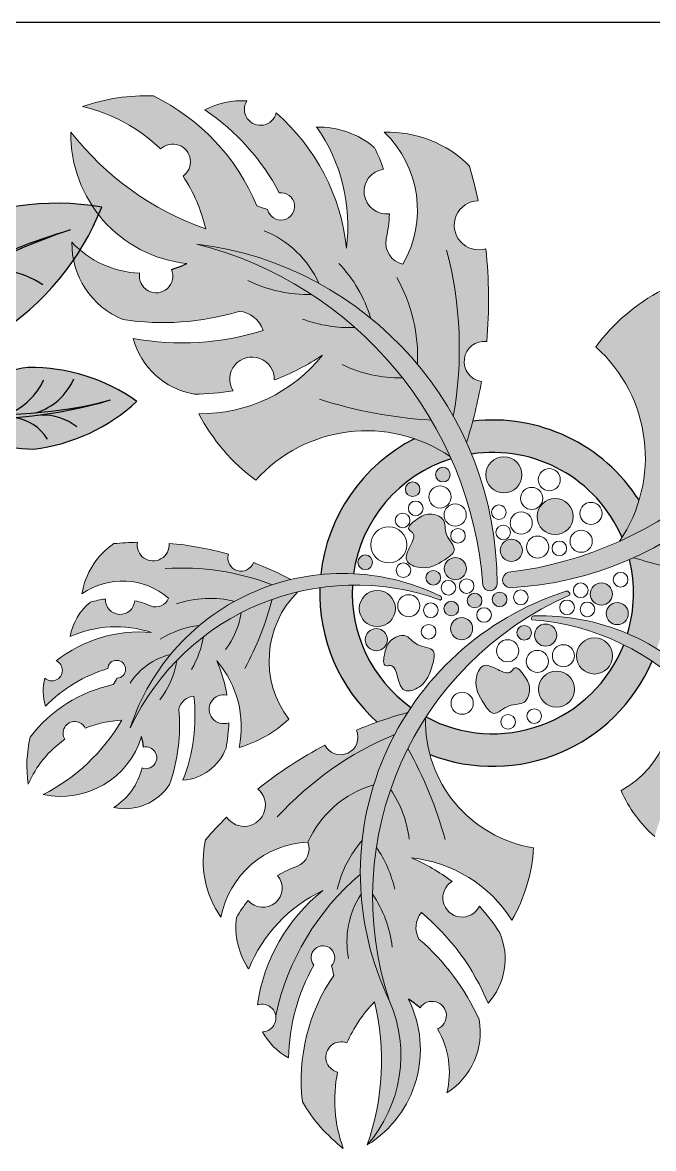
# Model space of a CAD drawing. Header units: inches. Extents: x 9636 to 21597, y -10243 to 557.
# Drawn here: x 14853.98 to 14872.78, y -8254.02 to -8220.47 of the extents above; entities that cross this region are included whole.
import ezdxf

# ---------------------------------------------------------------- set-up
doc = ezdxf.new("R2010")
doc.units = ezdxf.units.IN
doc.header["$MEASUREMENT"] = 0
doc.layers.add('estofado', color=7, linetype='Continuous', lineweight=25)
doc.layers.add('MESA', color=7, linetype='Continuous')

# ---------------------------------------------------------------- blocks, each defined once
blk = doc.blocks.new('FF')
at = {"layer": 'estofado', "ltscale": 0.1, "true_color": 0x939598}
h = blk.add_hatch(color=252, dxfattribs=at)
h.set_gradient(color1=(108, 164, 86), color2=(102, 154, 81), one_color=1, tint=0.46, name='CYLINDER')
h.paths.add_polyline_path([(14867.211, -8232.982, 0.033062), (14867.654, -8231.165, -0.981895), (14867.811, -8229.972, 0.048855), (14867.784, -8227.212, -1.138233), (14867.555, -8225.778, 0.018864), (14867.294, -8224.742, 0.208979), (14864.76, -8223.742, -0.346636), (14865.315, -8227.668, -0.42625), (14864.823, -8226.883, 0.04537), (14864.912, -8226.167, -0.994855), (14864.733, -8224.843, 0.044381), (14864.464, -8224.191, 0.18118), (14862.742, -8223.583, -0.18833), (14863.631, -8227.196, 0.191426), (14861.535, -8223.165, -1.174476), (14860.662, -8222.807, 0.140528), (14859.416, -8223.076, -0.125367), (14861.631, -8225.543, -2.245001), (14861.284, -8226.041, -0.031976), (14860.966, -8225.928, 0.181425), (14857.882, -8222.659, 0.094503), (14855.767, -8222.976, -0.138196), (14858.092, -8224.238, -1.074478), (14858.763, -8225.049, -0.088291), (14859.439, -8226.619, -0.144087), (14855.422, -8223.734, 0.388768), (14858.877, -8227.652, -0.041945), (14858.417, -8227.828, -1.340573), (14857.471, -8227.942, -0.196063), (14855.451, -8227.017, 0.307628), (14856.968, -8229.32, 0.111291), (14860.428, -8229.079, -0.314907), (14861.148, -8229.646, -0.122145), (14857.276, -8229.885, 0.291545), (14859.094, -8231.54, 0.043027), (14860.253, -8231.446, -1.339402), (14861.481, -8231.117, 0.060072), (14862.922, -8230.376, -0.231117), (14859.237, -8232.128, 0.11449), (14860.932, -8234.109, -0.376746), (14866.724, -8233.405, 0.228124), (14859.176, -8227.07, -0.2613)])
h = blk.add_hatch(color=252, dxfattribs=at)
h.set_gradient(color1=(108, 164, 86), color2=(79, 120, 63), one_color=1, tint=0.36, name='CYLINDER')
h.paths.add_polyline_path([(14876.093, -8229.633, -0.314907), (14875.525, -8230.352, -0.122145), (14875.286, -8226.48, 0.291545), (14873.632, -8228.298, 0.043027), (14873.726, -8229.457, -1.339402), (14874.054, -8230.686, 0.060072), (14874.795, -8232.127, -0.231117), (14873.043, -8228.441, 0.11449), (14871.062, -8230.137, -0.376746), (14871.766, -8235.928, 0.228124), (14878.101, -8228.381, -0.2613), (14872.189, -8236.415, 0.033062), (14874.007, -8236.859, -0.981895), (14875.199, -8237.015, 0.048855), (14877.959, -8236.989, -1.138233), (14879.393, -8236.76, 0.018864), (14880.429, -8236.498, 0.208979), (14881.43, -8233.964, -0.346636), (14877.504, -8234.519, -0.42625), (14878.289, -8234.027, 0.04537), (14879.004, -8234.117, -0.994855), (14880.329, -8233.937, 0.044381), (14880.981, -8233.668, 0.18118), (14881.589, -8231.946, -0.18833), (14877.976, -8232.836, 0.191426), (14882.007, -8230.74, -1.174476), (14882.364, -8229.867, 0.140528), (14882.095, -8228.621, -0.125367), (14879.628, -8230.835, -2.245001), (14879.131, -8230.488, -0.031976), (14879.243, -8230.17, 0.181425), (14882.513, -8227.086, 0.094503), (14882.196, -8224.971, -0.138196), (14880.934, -8227.296, -1.074478), (14880.122, -8227.967, -0.088291), (14878.552, -8228.643, -0.144087), (14881.438, -8224.627, 0.388768), (14877.52, -8228.081, -0.041945), (14877.343, -8227.621, -1.340573), (14877.229, -8226.676, -0.196063), (14878.155, -8224.655, 0.307628), (14875.852, -8226.172, 0.111291)])
h = blk.add_hatch(color=252, dxfattribs=at)
h.set_gradient(color1=(166, 115, 84), color2=(109, 75, 55), one_color=1, tint=0.32, name='INVCYLINDER')
h.paths.add_polyline_path([(14867.698, -8237.233, 0.872708), (14868.119, -8237.204, 0.378997), (14859.176, -8227.07, -0.322151)])
h = blk.add_hatch(color=252, dxfattribs=at)
h.set_gradient(color1=(166, 115, 84), color2=(109, 75, 55), one_color=1, tint=0.32, name='INVCYLINDER')
h.paths.add_polyline_path([(14878.101, -8228.381, -0.309503), (14868.458, -8236.852, 0.812635), (14868.488, -8237.311, 0.364481)])
h = blk.add_hatch(color=252, dxfattribs=at)
h.set_gradient(color1=(185, 193, 193), color2=(81, 92, 92), one_color=1, tint=0.34, name='CURVED')
h.paths.add_polyline_path([(14871.844, -8235.811, 0.06904), (14872.35, -8234.707, 0.288006), (14867.395, -8232.349, -0.011646), (14867.211, -8232.982, -0.009266), (14867.361, -8233.329, -0.341204)])
h = blk.add_hatch(color=252, dxfattribs=at)
h.set_gradient(color1=(185, 193, 193), color2=(81, 92, 92), one_color=1, tint=0.34, name='CURVED')
h.paths.add_polyline_path([(14866.753, -8233.469, 0.00155), (14866.724, -8233.405, 0.067559), (14865.661, -8232.872, 0.253608), (14862.867, -8236.918, -0.036817), (14863.844, -8236.894, -0.290631)])
h = blk.add_hatch(color=252, dxfattribs=at)
h.set_gradient(color1=(179, 165, 128), color2=(150, 134, 90), one_color=1, tint=0.47)
h.paths.add_polyline_path([(14867.798, -8233.832, -1), (14868.851, -8234.058, -1)])
h = blk.add_hatch(color=252, dxfattribs=at)
h.set_gradient(color1=(179, 165, 128), color2=(150, 134, 90), one_color=1, tint=0.47)
h.paths.add_polyline_path([(14866.293, -8233.895, 1), (14866.72, -8233.987, 1)])
h = blk.add_hatch(color=252, dxfattribs=at)
h.set_gradient(color1=(179, 165, 128), color2=(150, 134, 90), one_color=1, tint=0.47)
h.paths.add_polyline_path([(14865.392, -8234.33, 1), (14865.819, -8234.421, 1)])
h = blk.add_hatch(color=252, dxfattribs=at)
h.set_gradient(color1=(179, 165, 128), color2=(150, 134, 90), one_color=1, tint=0.47)
h.paths.add_polyline_path([(14869.326, -8235.078, 1), (14870.378, -8235.304, 1)])
h = blk.add_hatch(color=252, dxfattribs=at)
h.set_gradient(color1=(179, 165, 128), color2=(150, 134, 90), one_color=1, tint=0.47)
edge = h.paths.add_edge_path()
edge.add_spline(control_points=[(14865.535, -8236.068), (14865.457, -8236.226), (14865.298, -8236.545), (14865.982, -8236.816), (14866.422, -8236.575), (14867.008, -8236.178), (14866.519, -8235.767), (14866.624, -8235.229), (14866.083, -8235.062), (14865.773, -8235.224), (14865.382, -8235.537), (14865.716, -8235.711), (14865.613, -8235.914), (14865.535, -8236.068)], knot_values=[0, 0, 0, 0, 0.020201, 0.040881, 0.075874, 0.093984, 0.117931, 0.138882, 0.158108, 0.177537, 0.194687, 0.200618, 0.219249, 0.219249, 0.219249, 0.219249], degree=3, periodic=0)
h = blk.add_hatch(color=252, dxfattribs=at)
h.set_gradient(color1=(179, 165, 128), color2=(150, 134, 90), one_color=1, tint=0.47)
h.paths.add_polyline_path([(14868.87, -8236.265, 1), (14868.224, -8236.127, 1)])
h = blk.add_hatch(color=252, dxfattribs=at)
h.set_gradient(color1=(108, 164, 86), color2=(62, 94, 49), one_color=1, tint=0.28, name='CURVED')
h.paths.add_polyline_path([(14854.984, -8239.489, -1.174476), (14854.647, -8240.004, 0.140528), (14854.666, -8240.835, -0.125367), (14856.519, -8239.722, -2.245001), (14856.795, -8240.005, -0.031976), (14856.683, -8240.195, 0.181425), (14854.209, -8241.766, 0.094503), (14854.15, -8243.159, -0.138196), (14855.246, -8241.826, -1.074478), (14855.848, -8241.497, -0.088291), (14856.937, -8241.258, -0.144087), (14854.593, -8243.473, 0.388768), (14857.529, -8241.746, -0.041945), (14857.585, -8242.062, -1.340573), (14857.541, -8242.682, -0.196063), (14856.699, -8243.861, 0.307628), (14858.361, -8243.174, 0.111291), (14858.634, -8240.929, -0.314907), (14859.086, -8240.538, -0.122145), (14858.761, -8243.047, 0.291545), (14860.045, -8242.087, 0.043027), (14860.128, -8241.334, -1.339402), (14860.07, -8240.506, 0.060072), (14859.773, -8239.492, -0.231117), (14860.44, -8242.069, 0.11449), (14861.917, -8241.228, -0.376746), (14862.182, -8237.432, 0.228124), (14857.193, -8241.482, -0.2613), (14861.972, -8237.068, 0.033062), (14860.863, -8236.56, -0.981895), (14860.119, -8236.312, 0.048855), (14858.348, -8235.988, -1.138233), (14857.402, -8235.957, 0.018864), (14856.706, -8235.997, 0.208979), (14855.752, -8237.495, -0.346636), (14858.335, -8237.625, -0.42625), (14857.771, -8237.844, 0.04537), (14857.324, -8237.698, -0.994855), (14856.454, -8237.649, 0.044381), (14856.003, -8237.741, 0.18118), (14855.401, -8238.768, -0.18833), (14857.824, -8238.645, 0.191426)])
h = blk.add_hatch(color=252, dxfattribs=at)
h.set_gradient(color1=(179, 165, 128), color2=(150, 134, 90), one_color=1, tint=0.47)
h.paths.add_polyline_path([(14864.404, -8236.598, 1), (14863.978, -8236.507, 1)])
h = blk.add_hatch(color=252, dxfattribs=at)
h.set_gradient(color1=(179, 165, 128), color2=(150, 134, 90), one_color=1, tint=0.47)
h.paths.add_polyline_path([(14867.201, -8236.81, 1), (14866.556, -8236.671, 1)])
h = blk.add_hatch(color=252, dxfattribs=at)
h.set_gradient(color1=(185, 193, 193), color2=(81, 92, 92), one_color=1, tint=0.34, name='CURVED')
h.paths.add_polyline_path([(14872.189, -8236.415, -0.003321), (14872.065, -8236.471, -0.134103), (14872.01, -8238.678, -0.036923), (14872.882, -8239.127, 0.121396), (14873.091, -8236.667, -0.016535)])
h = blk.add_hatch(color=252, dxfattribs=at)
h.set_gradient(color1=(166, 115, 84), color2=(109, 75, 55), one_color=1, tint=0.32, name='INVCYLINDER')
h.paths.add_polyline_path([(14866.43, -8237.679, 0.529291), (14866.446, -8237.566, 0.456534), (14857.193, -8241.482, -0.387777)])
h = blk.add_hatch(color=252, dxfattribs=at)
h.set_gradient(color1=(179, 165, 128), color2=(150, 134, 90), one_color=1, tint=0.47)
h.paths.add_polyline_path([(14866.432, -8237.059, 1), (14866.005, -8236.967, 1)])
h = blk.add_hatch(color=252, dxfattribs=at)
h.set_gradient(color1=(185, 193, 193), color2=(81, 92, 92), one_color=1, tint=0.34, name='CURVED')
h.paths.add_polyline_path([(14863.811, -8237.232, 0.03292), (14862.839, -8237.307, 0.221446), (14864.551, -8241.313, -0.019377), (14865.455, -8241.028, -0.005069), (14865.553, -8240.879, -0.256969)])
h = blk.add_hatch(color=252, dxfattribs=at)
h.set_gradient(color1=(179, 165, 128), color2=(150, 134, 90), one_color=1, tint=0.47)
h.paths.add_polyline_path([(14871.551, -8237.567, 1), (14870.906, -8237.429, 1)])
h = blk.add_hatch(color=252, dxfattribs=at)
h.set_gradient(color1=(179, 165, 128), color2=(150, 134, 90), one_color=1, tint=0.47)
h.paths.add_polyline_path([(14865.079, -8238.045, 1), (14864.027, -8237.819, 1)])
h = blk.add_hatch(color=252, dxfattribs=at)
h.set_gradient(color1=(166, 115, 84), color2=(109, 75, 55), one_color=1, tint=0.32, name='INVCYLINDER')
h.paths.add_polyline_path([(14870.283, -8237.533, 0.726279), (14870.146, -8237.426, 0.000011), (14870.146, -8237.426, 0.454782), (14864.918, -8249.627, -0.387777)])
h = blk.add_hatch(color=252, dxfattribs=at)
h.set_gradient(color1=(179, 165, 128), color2=(150, 134, 90), one_color=1, tint=0.47)
h.paths.add_polyline_path([(14867.665, -8237.739, 1), (14867.238, -8237.648, 1)])
h = blk.add_hatch(color=252, dxfattribs=at)
h.set_gradient(color1=(179, 165, 128), color2=(150, 134, 90), one_color=1, tint=0.47)
h.paths.add_polyline_path([(14868.409, -8237.705, 1), (14867.983, -8237.614, 1)])
h = blk.add_hatch(color=252, dxfattribs=at)
h.set_gradient(color1=(179, 165, 128), color2=(150, 134, 90), one_color=1, tint=0.47)
h.paths.add_polyline_path([(14866.969, -8237.977, 1), (14866.542, -8237.886, 1)])
h = blk.add_hatch(color=252, dxfattribs=at)
h.set_gradient(color1=(179, 165, 128), color2=(150, 134, 90), one_color=1, tint=0.47)
h.paths.add_polyline_path([(14872.023, -8238.149, 1), (14871.377, -8238.011, 1)])
h = blk.add_hatch(color=252, dxfattribs=at)
h.set_gradient(color1=(179, 165, 128), color2=(150, 134, 90), one_color=1, tint=0.47)
h.paths.add_polyline_path([(14867.386, -8238.599, 1), (14866.74, -8238.46, 1)])
h = blk.add_hatch(color=252, dxfattribs=at)
h.set_gradient(color1=(166, 115, 84), color2=(109, 75, 55), one_color=1, tint=0.32, name='INVCYLINDER')
h.paths.add_polyline_path([(14876.023, -8245.52, 0.456534), (14869.189, -8238.154, 0.529291), (14869.157, -8238.264, -0.387777)])
h = blk.add_hatch(color=252, dxfattribs=at)
h.set_gradient(color1=(179, 165, 128), color2=(150, 134, 90), one_color=1, tint=0.47)
h.paths.add_polyline_path([(14864.847, -8238.928, 1), (14864.202, -8238.79, 1)])
h = blk.add_hatch(color=252, dxfattribs=at)
h.set_gradient(color1=(179, 165, 128), color2=(150, 134, 90), one_color=1, tint=0.47)
h.paths.add_polyline_path([(14869.142, -8238.698, 1), (14868.715, -8238.606, 1)])
h = blk.add_hatch(color=252, dxfattribs=at)
h.set_gradient(color1=(179, 165, 128), color2=(150, 134, 90), one_color=1, tint=0.47)
h.paths.add_polyline_path([(14869.89, -8238.792, 1), (14869.244, -8238.653, 1)])
h = blk.add_hatch(color=252, dxfattribs=at)
h.set_gradient(color1=(179, 165, 128), color2=(150, 134, 90), one_color=1, tint=0.47)
edge = h.paths.add_edge_path()
edge.add_spline(control_points=[(14865.158, -8239.974), (14865.203, -8240.144), (14865.296, -8240.488), (14865.987, -8240.239), (14866.158, -8239.767), (14866.334, -8239.082), (14865.696, -8239.097), (14865.419, -8238.625), (14864.903, -8238.857), (14864.777, -8239.184), (14864.692, -8239.677), (14865.057, -8239.586), (14865.115, -8239.807), (14865.158, -8239.974)], knot_values=[0, 0, 0, 0, 0.020201, 0.040881, 0.075874, 0.093984, 0.117931, 0.138882, 0.158108, 0.177537, 0.194687, 0.200618, 0.219249, 0.219249, 0.219249, 0.219249], degree=3, periodic=0)
h = blk.add_hatch(color=252, dxfattribs=at)
h.set_gradient(color1=(179, 165, 128), color2=(150, 134, 90), one_color=1, tint=0.47)
h.paths.add_polyline_path([(14871.552, -8239.456, 1), (14870.499, -8239.23, 1)])
h = blk.add_hatch(color=252, dxfattribs=at)
h.set_gradient(color1=(185, 193, 193), color2=(81, 92, 92), one_color=1, tint=0.34, name='CURVED')
h.paths.add_polyline_path([(14871.895, -8239.01, -0.449638), (14866.005, -8241.161, 0.000699), (14865.99, -8241.184, 0.072477), (14866.118, -8242.278, 0.40511), (14872.74, -8239.498, 0.032975)])
h = blk.add_hatch(color=252, dxfattribs=at)
h.set_gradient(color1=(179, 165, 128), color2=(150, 134, 90), one_color=1, tint=0.47)
edge = h.paths.add_edge_path()
edge.add_spline(control_points=[(14868.139, -8239.744), (14867.982, -8239.666), (14867.663, -8239.507), (14867.392, -8240.191), (14867.633, -8240.631), (14868.03, -8241.217), (14868.441, -8240.728), (14868.979, -8240.833), (14869.145, -8240.292), (14868.984, -8239.982), (14868.67, -8239.592), (14868.497, -8239.925), (14868.293, -8239.822), (14868.139, -8239.744)], knot_values=[0, 0, 0, 0, 0.020201, 0.040881, 0.075874, 0.093984, 0.117931, 0.138882, 0.158108, 0.177537, 0.194687, 0.200618, 0.219249, 0.219249, 0.219249, 0.219249], degree=3, periodic=0)
h = blk.add_hatch(color=252, dxfattribs=at)
h.set_gradient(color1=(108, 164, 86), color2=(154, 193, 138), one_color=1, tint=0.65, name='HEMISPHERICAL')
h.paths.add_polyline_path([(14876.563, -8241.535, -0.346636), (14878.972, -8242.475, 0.208979), (14878.716, -8240.717, 0.018864), (14878.098, -8240.396, -1.138233), (14877.223, -8240.036, 0.048855), (14875.474, -8239.605, -0.981895), (14874.694, -8239.526, 0.033062), (14873.474, -8239.535, -0.2613), (14876.023, -8245.52, 0.228124), (14873.133, -8239.781, -0.376746), (14871.819, -8243.351, 0.11449), (14872.821, -8244.724, -0.231117), (14874.486, -8242.647, 0.060072), (14873.799, -8243.451, -1.339402), (14873.407, -8244.181, 0.043027), (14873.174, -8244.903, 0.291545), (14873.951, -8246.305, -0.122145), (14874.683, -8243.883, -0.314907), (14874.936, -8244.425, 0.111291), (14874.264, -8246.585, 0.307628), (14875.498, -8247.893, -0.196063), (14875.214, -8246.472, -1.340573), (14875.428, -8245.889, -0.041945), (14875.609, -8245.623, 0.388768), (14877.578, -8248.403, -0.144087), (14876.348, -8245.421, -0.088291), (14877.243, -8246.085, -1.074478), (14877.658, -8246.633, -0.138196), (14878.111, -8248.298, 0.094503), (14878.628, -8247.003, 0.181425), (14877.015, -8244.556, -0.031976), (14876.992, -8244.337, -2.245001), (14877.359, -8244.191, -0.125367), (14878.593, -8245.966, 0.140528), (14878.951, -8245.216, -1.174476), (14878.855, -8244.608, 0.191426), (14876.611, -8242.674, -0.18833), (14878.77, -8243.78, 0.18118), (14878.642, -8242.596, 0.044381), (14878.269, -8242.327, -0.994855), (14877.455, -8242.015, 0.04537), (14876.988, -8241.965, -0.42625)])
h = blk.add_hatch(color=252, dxfattribs=at)
h.set_gradient(color1=(179, 165, 128), color2=(150, 134, 90), one_color=1, tint=0.47)
h.paths.add_polyline_path([(14870.42, -8240.446, 1), (14869.367, -8240.22, 1)])
h = blk.add_hatch(color=252, dxfattribs=at)
h.set_gradient(color1=(108, 164, 86), color2=(128, 178, 108), one_color=1, tint=0.56, name='CYLINDER')
h.paths.add_polyline_path([(14865.072, -8241.681, -0.021499), (14865.455, -8241.028, 0.033062), (14863.928, -8241.556, -0.981895), (14862.989, -8242, 0.048855), (14860.996, -8243.31, -1.138233), (14860.062, -8244.147, 0.018864), (14859.432, -8244.821, 0.208979), (14859.89, -8247.128, -0.346636), (14862.482, -8244.89, -0.218356), (14864.447, -8243.179, -0.045186), (14865.056, -8241.712, -0.00127), (14865.034, -8241.697, -0.001036)])
h = blk.add_hatch(color=252, dxfattribs=at)
h.set_gradient(color1=(108, 164, 86), color2=(128, 178, 108), one_color=1, tint=0.56, name='CYLINDER')
h.paths.add_polyline_path([(14868.563, -8247.218, 0.11449), (14869.209, -8245.061, -0.376746), (14865.99, -8241.184, 0.228124), (14864.918, -8249.627, -0.289779), (14864.251, -8253.913, 0.388768), (14865.481, -8249.573, -0.041945), (14865.824, -8249.824, -1.340573), (14866.349, -8250.457, -0.196063), (14866.622, -8252.358, 0.307628), (14867.585, -8250.179, 0.111291), (14865.791, -8247.779, -0.314907), (14865.867, -8246.991, -0.122145), (14867.851, -8249.691, 0.291545), (14868.203, -8247.597, 0.043027), (14867.592, -8246.8, -1.339402), (14866.78, -8246.061, 0.060072), (14865.568, -8245.361, -0.231117)])
h = blk.add_hatch(color=252, dxfattribs=at)
h.set_gradient(color1=(108, 164, 86), color2=(128, 178, 108), one_color=1, tint=0.56, name='CYLINDER')
h.paths.add_polyline_path([(14862.142, -8245.614, 0.04537), (14861.581, -8245.884, -0.994855), (14860.702, -8246.633, 0.044381), (14860.355, -8247.134, 0.18118), (14860.719, -8248.669, -0.18833), (14862.926, -8246.333, 0.191426), (14860.979, -8249.74, -0.461932), (14861.524, -8250.054, -0.164855), (14864.046, -8245.845, -0.076989), (14864.447, -8243.179, 0.218356), (14862.482, -8244.89, -0.42625)])
h = blk.add_hatch(color=252, dxfattribs=at)
h.set_gradient(color1=(108, 164, 86), color2=(128, 178, 108), one_color=1, tint=0.56, name='CYLINDER')
h.paths.add_polyline_path([(14862.32, -8252.63, 0.094503), (14863.539, -8254.018, -0.138196), (14863.368, -8251.739, -1.074478), (14863.644, -8250.873, -0.088291), (14864.468, -8249.648, -0.144087), (14864.251, -8253.913, 0.289779), (14864.918, -8249.627, -0.111568), (14864.046, -8245.845, 0.164855), (14861.524, -8250.054, -0.461932), (14861.128, -8250.541, 0.140528), (14861.906, -8251.32, -0.125367), (14862.662, -8248.558, -2.245001), (14863.185, -8248.578, -0.031976), (14863.253, -8248.862, 0.181425)])
at = {"layer": 'MESA', "ltscale": 0.8}
h = blk.add_hatch(color=85, dxfattribs=at)
h.dxf.hatch_style = 1
h.set_gradient(color1=(103, 159, 96), color2=(179, 207, 175), one_color=1, tint=0.75, name='INVCURVED')
h.paths.add_polyline_path([(14853.2, -8229.771, -0.199512), (14849.353, -8230.031, -0.09675), (14855.41, -8226.649, 0.086654), (14849.273, -8229.7, -0.192489), (14851.463, -8226.681, -0.158608), (14856.342, -8225.971, -0.158608)])
h = blk.add_hatch(color=85, dxfattribs=at)
h.dxf.hatch_style = 1
h.set_gradient(color1=(103, 159, 96), color2=(52, 80, 48), one_color=1, tint=0.25)
h.paths.add_polyline_path([(14855.41, -8226.649, 0.09675), (14849.353, -8230.031, -0.007527), (14849.211, -8229.98, -0.014292), (14849.273, -8229.7, -0.086654)])
h = blk.add_hatch(color=85, dxfattribs=at)
h.dxf.hatch_style = 1
h.set_gradient(color1=(103, 159, 96), color2=(179, 207, 175), one_color=1, tint=0.75, name='INVCURVED')
h.paths.add_polyline_path([(14854.152, -8230.747, 0.199512), (14851.839, -8232.04, 0.09675), (14856.597, -8231.716, -0.086654), (14851.917, -8232.261, 0.192489), (14854.311, -8233.179, 0.158608), (14857.388, -8231.757, 0.158608)])
h = blk.add_hatch(color=85, dxfattribs=at)
h.dxf.hatch_style = 1
h.set_gradient(color1=(103, 159, 96), color2=(52, 80, 48), one_color=1, tint=0.25)
h.paths.add_polyline_path([(14856.597, -8231.716, -0.09675), (14851.839, -8232.04, 0.007527), (14851.776, -8232.123, 0.014292), (14851.917, -8232.261, 0.086654)])
at = {"color": 252, "true_color": 0x939598}
blk.add_line((15113.189, -8220.47), (14456.189, -8220.47), dxfattribs=at)
at = {"layer": 'estofado', "color": 252, "lineweight": 5, "ltscale": 0.1, "true_color": 0x939598}
for centre, radius in [((14868.325, -8233.945), 0.538), ((14866.506, -8233.941), 0.218), ((14869.675, -8234.091), 0.33), ((14865.605, -8234.376), 0.218), ((14866.42, -8234.606), 0.33), ((14869.151, -8234.651), 0.33), ((14865.697, -8234.946), 0.218), ((14866.872, -8235.143), 0.33), ((14868.174, -8235.06), 0.218), ((14869.852, -8235.191), 0.538), ((14870.917, -8235.097), 0.33), ((14865.306, -8235.306), 0.218), ((14868.839, -8235.382), 0.33), ((14864.893, -8236.033), 0.538), ((14866.956, -8235.764), 0.218), ((14868.304, -8235.664), 0.218), ((14868.547, -8236.196), 0.33), ((14869.328, -8236.1), 0.33), ((14870.626, -8235.925), 0.33), ((14869.975, -8236.137), 0.218), ((14864.191, -8236.552), 0.218), ((14865.331, -8236.788), 0.218), ((14866.878, -8236.741), 0.33), ((14866.219, -8237.013), 0.218), ((14871.802, -8237.072), 0.218), ((14866.672, -8237.31), 0.218), ((14867.214, -8237.263), 0.218), ((14870.613, -8237.386), 0.218), ((14871.229, -8237.498), 0.33), ((14864.553, -8237.932), 0.538), ((14865.489, -8237.848), 0.33), ((14867.451, -8237.693), 0.218), ((14868.196, -8237.659), 0.218), ((14868.828, -8237.595), 0.218), ((14866.145, -8237.982), 0.218), ((14866.756, -8237.932), 0.218), ((14867.733, -8238.123), 0.218), ((14870.206, -8237.895), 0.218), ((14870.812, -8237.956), 0.218), ((14871.7, -8238.08), 0.33), ((14867.063, -8238.529), 0.33), ((14864.525, -8238.859), 0.33), ((14866.08, -8238.622), 0.218), ((14868.928, -8238.652), 0.218), ((14869.567, -8238.723), 0.33), ((14868.435, -8239.19), 0.33), ((14871.025, -8239.343), 0.538), ((14869.321, -8239.507), 0.33), ((14870.098, -8239.337), 0.33), ((14869.893, -8240.333), 0.538), ((14867.08, -8240.752), 0.33), ((14869.226, -8241.136), 0.218), ((14868.449, -8241.306), 0.218)]:
    blk.add_circle(centre, radius, dxfattribs=at)
for centre, radius, start, end in [((14857.655, -8228.363), 5.709, 87.7165, 109.3109), ((14855.067, -8228.403), 6.397, 22.7571, 63.8893), ((14860.509, -8225.114), 2.312, 86.2017, 118.1987), ((14861.07, -8223.056), 0.478, 148.5589, 346.9089), ((14854.69, -8227.733), 4.878, 45.771, 77.2439), ((14855.682, -8228.657), 6.715, 27.6215, 56.2045), ((14857.512, -8227.817), 6.151, 5.802, 49.1492), ((14862.333, -8218.353), 8.758, 217.908, 250.7046), ((14859.288, -8223.807), 3.867, 178.9144, 263.8924), ((14862.791, -8226.185), 2.602, 50.0111, 91.089), ((14858.561, -8226.528), 5.114, 352.5034, 35.1659), ((14864.882, -8227.14), 3.401, 44.8387, 92.0536), ((14862.546, -8226.057), 3.203, 329.8076, 46.2802), ((14858.457, -8224.619), 0.528, 305.4631, 133.6877), ((14860.934, -8226.031), 3.981, 17.3768, 27.5414), ((14853.705, -8228.727), 14.161, 12.0192, 16.3421), ((14854.69, -8227.733), 4.878, 13.1974, 33.3798), ((14864.826, -8225.504), 0.668, 98.0066, 277.4156), ((14861.681, -8225.948), 0.408, 193.0968, 97.0575), ((14867.577, -8226.51), 0.732, 91.6823, 286.478), ((14862.001, -8223.499), 2.641, 246.9144, 254.2403), ((14860.934, -8226.031), 3.981, 347.1712, 358.0454), ((14860.07, -8229.463), 3.001, 24.0369, 68.2831), ((14857.596, -8225.002), 2.943, 223.2008, 267.5723), ((14857.904, -8227.052), 2.453, 179.1783, 247.5757), ((14865.446, -8227.039), 0.642, 168.9111, 258.2592), ((14855.567, -8230.18), 11.429, 349.8214, 14.85), ((14853.705, -8228.727), 14.161, 354.9534, 6.1411), ((14857.961, -8228.026), 0.497, 170.325, 23.4407), ((14860.528, -8230.413), 3.99, 16.5863, 43.9204), ((14862.499, -8224.473), 4.102, 243.8381, 271.3125), ((14860.936, -8230.434), 4.818, 357.3902, 29.4495), ((14875.706, -8233.557), 5.768, 117.5038, 143.6292), ((14858.163, -8221.523), 7.888, 261.2888, 286.6902), ((14860.382, -8229.877), 0.8, 16.7747, 86.693), ((14863.767, -8225.311), 4.251, 250.2095, 271.6077), ((14858.73, -8221.958), 8.059, 259.6013, 287.457), ((14859.483, -8229.286), 2.287, 195.1879, 260.2031), ((14867.743, -8230.57), 0.601, 83.5666, 261.473), ((14868.117, -8233.433), 4.421, 325.6423, 48.2171), ((14859.285, -8227.479), 4.65, 269.4019, 321.456), ((14860.818, -8231.099), 0.663, 358.4447, 211.4644), ((14859.128, -8224.771), 6.769, 290.3446, 304.0955), ((14865.184, -8227.298), 3.756, 243.4398, 271.7039), ((14853.705, -8228.727), 14.161, 342.5117, 350.0862), ((14859.128, -8224.771), 6.769, 269.7095, 279.5645), ((14866.98, -8218.695), 13.647, 252.3042, 266.5573), ((14864.353, -8229.465), 5.768, 207.5038, 233.6292), ((14864.229, -8237.055), 4.421, 55.6423, 138.2171), ((14857.944, -8237.837), 2.218, 123.9137, 171.1286), ((14857.578, -8245.19), 9.234, 91.0942, 95.417), ((14857.873, -8236.034), 0.477, 170.7573, 5.553), ((14857.578, -8245.19), 9.234, 74.0283, 85.2161), ((14860.493, -8236.429), 0.392, 162.6416, 340.548), ((14857.578, -8245.19), 9.234, 61.5867, 69.1612), ((14876.445, -8222.909), 14.161, 252.5117, 260.0862), ((14858.739, -8244.178), 7.453, 68.8964, 93.925), ((14856.961, -8239.199), 2.089, 48.8826, 125.3552), ((14864.211, -8239.481), 2.883, 134.7173, 217.2921), ((14857.073, -8239.058), 1.697, 129.0861, 170.1639), ((14856.746, -8240.228), 2.596, 96.4517, 106.6163), ((14856.889, -8237.671), 0.436, 177.0816, 356.4905), ((14856.746, -8240.228), 2.596, 66.2462, 77.1204), ((14857.948, -8237.464), 0.419, 247.9861, 337.3341), ((14859.564, -8240.771), 3.142, 76.4651, 108.5245), ((14852.796, -8235.45), 8.899, 331.3792, 345.6323), ((14858.082, -8237.663), 2.449, 322.5147, 350.7789), ((14856.77, -8241.809), 3.335, 71.5784, 114.2408), ((14859.501, -8241.03), 2.602, 95.6612, 122.9954), ((14857.466, -8242.64), 4.011, 84.877, 128.2242), ((14856.634, -8238.326), 2.772, 329.2845, 350.6827), ((14854.857, -8239.774), 0.312, 227.6339, 65.9838), ((14856.785, -8239.74), 0.266, 272.1717, 176.1325), ((14858.836, -8241.206), 1.957, 103.1118, 147.3581), ((14855.941, -8239.034), 2.675, 322.9131, 350.3874), ((14855.715, -8241.229), 4.414, 9.4195, 23.1705), ((14857.468, -8241.463), 3.032, 348.4768, 40.531), ((14857.777, -8243.916), 4.379, 106.6965, 135.2795), ((14870.443, -8240.818), 2.883, 298.4995, 21.0743), ((14857.539, -8244.278), 4.171, 101.8321, 142.9643), ((14856.106, -8240.387), 1.508, 165.2766, 197.2737), ((14855.256, -8239.232), 1.722, 325.9894, 333.3153), ((14859.14, -8241.057), 0.522, 95.8497, 165.768), ((14853.865, -8241.136), 5.255, 338.6763, 6.532), ((14859.976, -8240.929), 0.432, 77.5197, 290.5393), ((14853.516, -8241.445), 5.144, 340.3638, 5.7652), ((14852.002, -8238.384), 5.711, 296.983, 329.7796), ((14857.063, -8244.437), 3.181, 92.2724, 112.4548), ((14859.366, -8238.464), 3.761, 286.5788, 312.7042), ((14868.68, -8252.826), 12.231, 105.2876, 112.8622), ((14869.807, -8241.289), 3.818, 178.4183, 260.9931), ((14855.535, -8241.64), 0.344, 24.5381, 212.7627), ((14855.715, -8241.229), 4.414, 348.7845, 358.6395), ((14863.454, -8241.769), 0.519, 206.3426, 24.249), ((14857.833, -8242.616), 3.723, 166.7915, 188.3858), ((14857.063, -8244.437), 3.181, 124.846, 156.3189), ((14855.118, -8241.007), 2.521, 257.9894, 342.9673), ((14868.865, -8250.794), 9.871, 112.5974, 137.626), ((14857.655, -8242.378), 0.324, 249.3999, 102.5156), ((14858.65, -8241.56), 1.492, 274.2629, 339.2781), ((14868.68, -8252.826), 12.231, 117.7293, 128.9171), ((14855.188, -8247.876), 11.787, 15.0801, 29.3333), ((14855.674, -8242.238), 1.919, 302.2758, 346.6473), ((14857.025, -8242.295), 1.6, 258.2533, 326.6507), ((14865.33, -8246.177), 3.125, 106.4143, 155.6845), ((14860.584, -8243.789), 0.632, 214.4583, 49.254), ((14862.274, -8245.158), 3.244, 6.2157, 34.4798), ((14875.278, -8241.876), 3.761, 203.0874, 229.2128), ((14868.68, -8252.826), 12.231, 134.7952, 139.118), ((14862.301, -8245.451), 2.937, 167.6147, 214.8296), ((14862.607, -8247.654), 2.767, 92.5836, 169.0562), ((14861.964, -8245.089), 0.555, 291.6871, 21.0351), ((14866.714, -8247.082), 3.446, 139.3622, 166.6964), ((14861.494, -8247.116), 3.672, 12.9854, 34.3837), ((14864.237, -8244.748), 4.982, 330.2798, 356.4052), ((14863.342, -8248.837), 3.438, 109.9472, 120.8214), ((14863.271, -8250.737), 5.846, 53.1205, 66.8714), ((14865.164, -8249.357), 4.016, 32.1778, 84.232), ((14861.139, -8246.256), 0.577, 220.7826, 40.1915), ((14868.994, -8251.67), 7.643, 130.3437, 167.7889), ((14867.077, -8246.551), 0.573, 121.2207, 334.2403), ((14863.342, -8248.837), 3.438, 140.1527, 150.3173), ((14864.813, -8250.328), 4.417, 115.2794, 157.9418), ((14866.239, -8250.487), 5.313, 128.5779, 171.9251), ((14866.238, -8247.859), 2.592, 146.8128, 191.0591), ((14861.479, -8248.429), 3.543, 6.6141, 34.0884), ((14863.271, -8250.737), 5.846, 32.4855, 42.3405), ((14862.585, -8247.416), 2.248, 172.7871, 213.8649), ((14866.393, -8247.439), 0.691, 139.5507, 209.469), ((14861.415, -8252.341), 6.961, 22.3773, 50.2329), ((14866.384, -8248.369), 1.976, 317.9639, 22.9791), ((14862.932, -8248.333), 0.352, 315.8727, 219.8334), ((14861.364, -8252.957), 6.813, 24.0647, 49.4662), ((14867.705, -8251.423), 5.8, 150.3975, 178.9804), ((14861.004, -8249.246), 2.281, 9.6904, 17.0163), ((14867.808, -8251.988), 5.525, 145.5331, 186.6653), ((14867.497, -8252.576), 4.213, 135.9734, 156.1558), ((14862.496, -8251.072), 3.34, 301.6904, 26.6683), ((14861.197, -8251.243), 4.057, 318.828, 23.4698), ((14857.112, -8251.411), 7.565, 340.684, 13.4806), ((14866.181, -8250.063), 0.429, 293.1009, 146.2166), ((14861.118, -8250.129), 0.413, 271.3349, 109.6848), ((14865.5, -8250.56), 2.119, 301.9543, 10.3517), ((14862.875, -8249.574), 1.997, 208.9776, 240.9746), ((14864.156, -8251.742), 2.542, 345.9768, 30.3482), ((14863.475, -8251.296), 0.456, 68.2391, 256.4636), ((14867.497, -8252.576), 4.213, 168.5469, 200.0199), ((14866.569, -8250.128), 4.931, 210.4925, 232.0868)]:
    blk.add_arc(centre, radius, start, end, dxfattribs=at)
at = {"layer": 'estofado', "color": 252, "lineweight": 20, "ltscale": 0.1, "true_color": 0x939598}
for centre, radius, start, end in [((14856.369, -8238.078), 11.361, 4.2666, 75.6922), ((14857.923, -8237.189), 10.196, 359.9149, 82.9411), ((14867.093, -8225.573), 11.361, 276.9024, 345.6922), ((14867.983, -8227.128), 10.196, 272.8378, 352.9411), ((14863.517, -8243.535), 6.649, 64.1953, 162.0161), ((14868.521, -8237.078), 0.235, 105.4493, 261.8434), ((14863.895, -8244.64), 7.409, 69.9864, 154.7671), ((14867.907, -8237.19), 0.213, 191.7811, 356.227), ((14872.852, -8245.806), 8.806, 107.8963, 205.7171), ((14874.225, -8246.519), 9.813, 113.6874, 198.4681), ((14866.4, -8237.617), 0.0691, 296.2638, 80.2269), ((14870.197, -8237.502), 0.0916, 339.9648, 123.9279), ((14869.211, -8238.22), 0.0691, 75.5647, 219.5278), ((14869.413, -8244.799), 6.649, 353.7755, 91.5963), ((14868.615, -8245.653), 7.409, 1.0245, 85.8052)]:
    blk.add_arc(centre, radius, start, end, dxfattribs=at)
at = {"layer": 'estofado', "color": 252, "ltscale": 0.1, "true_color": 0x939598}
for centre, radius, start, end in [((14857.596, -8225.002), 2.943, 286.1934, 295.8007), ((14867.995, -8237.472), 5.159, 32.4206, 96.6874), ((14867.995, -8237.472), 5.159, 116.908, 173.8305), ((14867.995, -8237.472), 4.191, 107.2476, 172.0695), ((14867.995, -8237.472), 4.191, 23.3512, 98.7106), ((14867.995, -8237.472), 4.191, 343.2777, 13.8296), ((14867.995, -8237.472), 4.191, 176.7158, 234.3615), ((14867.995, -8237.472), 5.159, 178.167, 228.1126), ((14867.995, -8237.472), 4.191, 241.6443, 338.4862), ((14867.995, -8237.472), 5.159, 248.6634, 336.8767), ((14855.674, -8242.238), 1.919, 5.2683, 14.8757), ((14867.995, -8237.472), 5.159, 234.9674, 235.2585), ((14864.156, -8251.742), 2.542, 48.9693, 58.5767)]:
    blk.add_arc(centre, radius, start, end, dxfattribs=at)
at = {"layer": 'estofado', "color": 252, "lineweight": 5, "ltscale": 0.1, "true_color": 0x939598}
for points in [[(14865.535, -8236.068), (14865.429, -8236.499), (14865.829, -8236.712), (14866.56, -8236.476), (14866.843, -8236.197), (14866.615, -8235.723), (14866.509, -8235.276), (14866.118, -8235.117), (14865.723, -8235.277), (14865.498, -8235.579), (14865.597, -8235.664), (14865.535, -8236.068)], [(14865.158, -8239.974), (14865.363, -8240.367), (14865.805, -8240.262), (14866.196, -8239.601), (14866.224, -8239.205), (14865.74, -8239), (14865.364, -8238.735), (14864.966, -8238.875), (14864.775, -8239.257), (14864.807, -8239.632), (14864.937, -8239.63), (14865.158, -8239.974)], [(14868.139, -8239.744), (14867.709, -8239.638), (14867.496, -8240.039), (14867.732, -8240.77), (14868.011, -8241.053), (14868.485, -8240.825), (14868.932, -8240.719), (14869.09, -8240.327), (14868.931, -8239.932), (14868.629, -8239.708), (14868.544, -8239.806), (14868.139, -8239.744)]]:
    blk.add_spline(points, degree=3, dxfattribs=at)
at = {"layer": 'MESA', "ltscale": 0.8}
for centre, radius, start, end in [((14854.992, -8233.823), 7.967, 80.2477, 116.2977), ((14848.932, -8223.043), 7.967, 302.3869, 338.4368), ((14861.076, -8245.749), 19.922, 106.5224, 126.3326), ((14861.037, -8243.846), 18.094, 108.1187, 130.2233), ((14853.132, -8230.447), 2.604, 56.1512, 106.341), ((14854.552, -8234.177), 3.454, 96.6448, 143.5021), ((14854.218, -8236.224), 5.477, 54.6381, 90.688), ((14852.706, -8230.206), 2.117, 294.296, 334.1865), ((14853.86, -8230.383), 1.791, 286.7339, 336.9237), ((14853.387, -8219.697), 12.44, 262.8516, 284.9561), ((14852.695, -8218.586), 13.697, 266.7423, 286.5525), ((14853.665, -8227.74), 5.477, 276.7772, 312.8271), ((14854.262, -8229.725), 3.454, 223.9631, 270.8205), ((14854.572, -8233.858), 1.691, 52.5353, 91.7436), ((14853.564, -8233.597), 1.363, 31.4702, 82.9674)]:
    blk.add_arc(centre, radius, start, end, dxfattribs=at)

msp = doc.modelspace()

# ---------------------------------------------------------------- block references
at = {"color": 18, "true_color": 0x000000}
msp.add_blockref('FF', (0, 0), dxfattribs=at)

doc.saveas('drawing.dxf')
